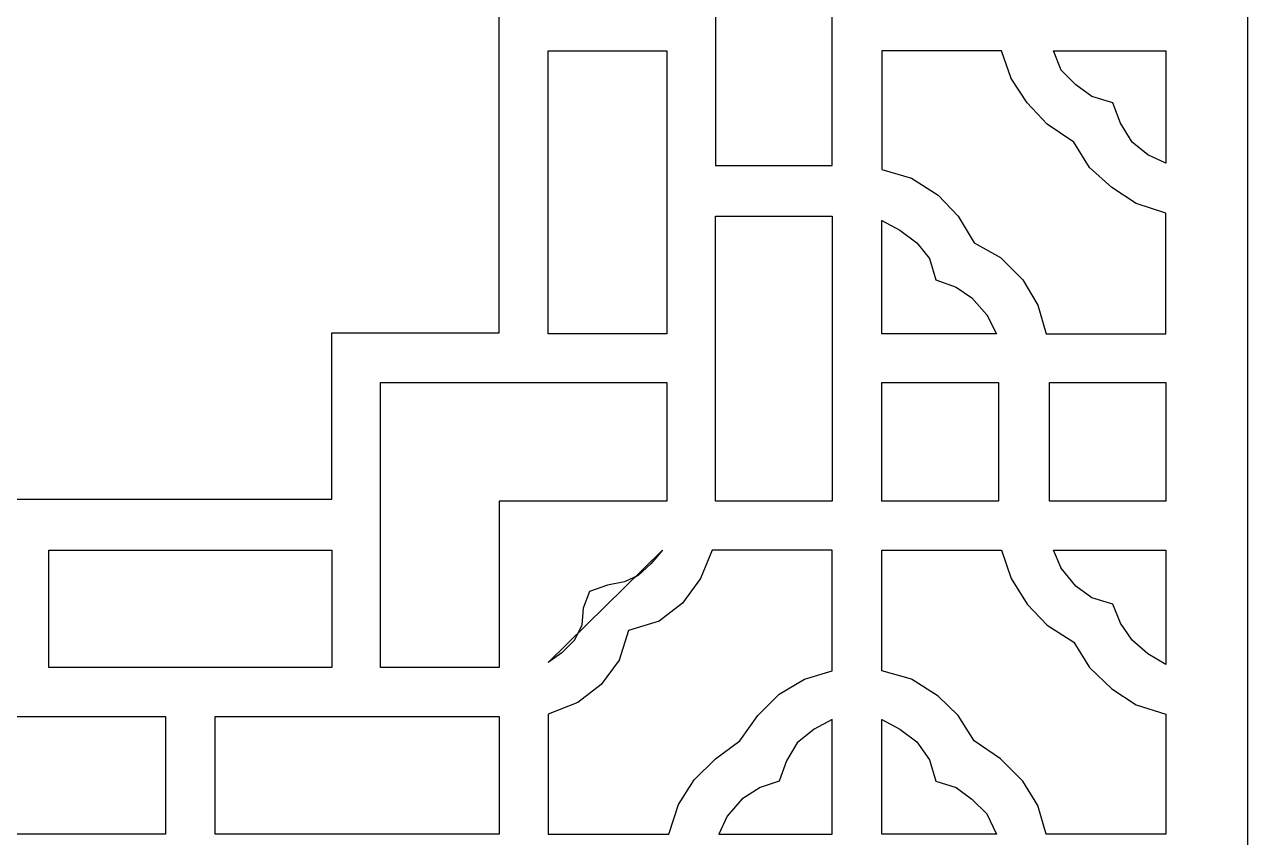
# Model space of a CAD drawing. Header units: centimetres. Extents: x 18.13 to 27, y 0.12 to 9.
# Drawn here: x 22.569 to 27, y 1.616 to 4.562 of the extents above; entities that cross this region are included whole.
import ezdxf

# ---------------------------------------------------------------- set-up
doc = ezdxf.new("R2010")
doc.units = ezdxf.units.CM
doc.header["$MEASUREMENT"] = 0
doc.layers.add('layer 1', color=7, linetype='Continuous')

msp = doc.modelspace()

# ---------------------------------------------------------------- linework, layer by layer
at = {"layer": 'layer 1', "color": 250}
for points, knots in [([(18.13026, 9.00077), (18.13026, 9.00077), (18.13026, 0.12357), (18.13026, 0.12357), (18.13026, 0.12357), (18.13026, 0.12357), (26.99977, 0.12357), (26.99977, 0.12357), (26.99977, 0.12357), (26.99977, 0.12357), (26.99977, 9.00077), (26.99977, 9.00077), (26.99977, 9.00077), (26.99977, 9.00077), (18.13026, 9.00077), (18.13026, 9.00077)], [0, 0, 0, 0, 0.2, 0.2, 0.2, 0.2, 0.4, 0.4, 0.4, 0.4, 0.6, 0.6, 0.6, 0.6, 1, 1, 1, 1]), ([(20.84102, 5.68333), (20.84102, 5.68333), (21.44771, 5.68333), (21.44771, 5.68333), (21.44771, 5.68333), (21.44771, 5.68333), (21.44771, 6.28999), (21.44771, 6.28999), (21.44771, 6.28999), (21.44771, 6.28999), (22.565, 6.28999), (22.565, 6.28999), (22.565, 6.28999), (22.565, 6.28999), (23.68235, 6.28999), (23.68235, 6.28999), (23.68235, 6.28999), (23.68235, 6.28999), (23.68235, 5.68333), (23.68235, 5.68333), (23.68235, 5.68333), (23.68235, 5.68333), (24.28899, 5.68333), (24.28899, 5.68333), (24.28899, 5.68333), (24.28899, 5.68333), (24.28899, 4.56217), (24.28899, 4.56217), (24.28899, 4.56217), (24.28899, 4.56217), (24.28899, 3.44485), (24.28899, 3.44485), (24.28899, 3.44485), (24.28899, 3.44485), (23.68235, 3.44485), (23.68235, 3.44485), (23.68235, 3.44485), (23.68235, 3.44485), (23.68235, 2.84205), (23.68235, 2.84205), (23.68235, 2.84205), (23.68235, 2.84205), (22.565, 2.84205), (22.565, 2.84205), (22.565, 2.84205), (22.565, 2.84205), (21.44771, 2.84205), (21.44771, 2.84205), (21.44771, 2.84205), (21.44771, 2.84205), (21.44771, 3.44485), (21.44771, 3.44485), (21.44771, 3.44485), (21.44771, 3.44485), (20.84102, 3.44485), (20.84102, 3.44485), (20.84102, 3.44485), (20.84102, 3.44485), (20.84102, 4.56217), (20.84102, 4.56217), (20.84102, 4.56217), (20.84102, 4.56217), (20.84102, 5.68333), (20.84102, 5.68333)], [0, 0, 0, 0, 0.0588235, 0.0588235, 0.0588235, 0.0588235, 0.1176471, 0.1176471, 0.1176471, 0.1176471, 0.1764706, 0.1764706, 0.1764706, 0.1764706, 0.2352941, 0.2352941, 0.2352941, 0.2352941, 0.2941176, 0.2941176, 0.2941176, 0.2941176, 0.3529412, 0.3529412, 0.3529412, 0.3529412, 0.4117647, 0.4117647, 0.4117647, 0.4117647, 0.4705882, 0.4705882, 0.4705882, 0.4705882, 0.5294118, 0.5294118, 0.5294118, 0.5294118, 0.5882353, 0.5882353, 0.5882353, 0.5882353, 0.6470588, 0.6470588, 0.6470588, 0.6470588, 0.7058824, 0.7058824, 0.7058824, 0.7058824, 0.7647059, 0.7647059, 0.7647059, 0.7647059, 0.8235294, 0.8235294, 0.8235294, 0.8235294, 0.8823529, 0.8823529, 0.8823529, 0.8823529, 1, 1, 1, 1]), ([(25.0723, 4.05152), (25.0723, 4.05152), (25.0723, 4.56217), (25.0723, 4.56217), (25.0723, 4.56217), (25.0723, 4.56217), (25.0723, 5.08053), (25.0723, 5.08053), (25.0723, 5.08053), (25.0723, 5.08053), (25.49467, 5.08053), (25.49467, 5.08053), (25.49467, 5.08053), (25.49467, 5.08053), (25.49467, 4.56217), (25.49467, 4.56217), (25.49467, 4.56217), (25.49467, 4.56217), (25.49467, 4.05152), (25.49467, 4.05152), (25.49467, 4.05152), (25.49467, 4.05152), (25.0723, 4.05152), (25.0723, 4.05152)], [0, 0, 0, 0, 0.1428571, 0.1428571, 0.1428571, 0.1428571, 0.2857143, 0.2857143, 0.2857143, 0.2857143, 0.4285714, 0.4285714, 0.4285714, 0.4285714, 0.5714286, 0.5714286, 0.5714286, 0.5714286, 0.7142857, 0.7142857, 0.7142857, 0.7142857, 1, 1, 1, 1]), ([(24.46563, 3.44102), (24.46563, 3.44102), (24.89568, 3.44102), (24.89568, 3.44102), (24.89568, 3.44102), (24.89568, 3.44102), (24.89568, 4.46618), (24.89568, 4.46618), (24.89568, 4.46618), (24.89568, 4.46618), (24.46563, 4.46618), (24.46563, 4.46618), (24.46563, 4.46618), (24.46563, 4.46618), (24.46563, 3.44102), (24.46563, 3.44102)], [0, 0, 0, 0, 0.2, 0.2, 0.2, 0.2, 0.4, 0.4, 0.4, 0.4, 0.6, 0.6, 0.6, 0.6, 1, 1, 1, 1]), ([(26.10897, 4.46618), (26.10897, 4.46618), (26.14353, 4.36634), (26.14353, 4.36634), (26.14353, 4.36634), (26.14353, 4.36634), (26.20115, 4.27805), (26.20115, 4.27805), (26.20115, 4.27805), (26.20115, 4.27805), (26.2741, 4.20124), (26.2741, 4.20124), (26.2741, 4.20124), (26.2741, 4.20124), (26.3701, 4.13597), (26.3701, 4.13597), (26.3701, 4.13597), (26.3701, 4.13597), (26.42768, 4.04381), (26.42768, 4.04381), (26.42768, 4.04381), (26.42768, 4.04381), (26.50833, 3.97086), (26.50833, 3.97086), (26.50833, 3.97086), (26.50833, 3.97086), (26.59663, 3.91327), (26.59663, 3.91327), (26.59663, 3.91327), (26.59663, 3.91327), (26.70413, 3.87872), (26.70413, 3.87872), (26.70413, 3.87872), (26.70413, 3.87872), (26.70413, 3.44102), (26.70413, 3.44102), (26.70413, 3.44102), (26.70413, 3.44102), (26.27026, 3.44102), (26.27026, 3.44102), (26.27026, 3.44102), (26.27026, 3.44102), (26.23955, 3.54469), (26.23955, 3.54469), (26.23955, 3.54469), (26.23955, 3.54469), (26.18578, 3.63681), (26.18578, 3.63681), (26.18578, 3.63681), (26.18578, 3.63681), (26.10515, 3.71745), (26.10515, 3.71745), (26.10515, 3.71745), (26.10515, 3.71745), (26.00914, 3.77121), (26.00914, 3.77121), (26.00914, 3.77121), (26.00914, 3.77121), (25.95155, 3.86719), (25.95155, 3.86719), (25.95155, 3.86719), (25.95155, 3.86719), (25.87859, 3.94399), (25.87859, 3.94399), (25.87859, 3.94399), (25.87859, 3.94399), (25.78262, 4.00544), (25.78262, 4.00544), (25.78262, 4.00544), (25.78262, 4.00544), (25.67512, 4.03615), (25.67512, 4.03615), (25.67512, 4.03615), (25.67512, 4.03615), (25.67512, 4.46618), (25.67512, 4.46618), (25.67512, 4.46618), (25.67512, 4.46618), (26.10897, 4.46618), (26.10897, 4.46618)], [0, 0, 0, 0, 0.047619, 0.047619, 0.047619, 0.047619, 0.0952381, 0.0952381, 0.0952381, 0.0952381, 0.1428571, 0.1428571, 0.1428571, 0.1428571, 0.1904762, 0.1904762, 0.1904762, 0.1904762, 0.2380952, 0.2380952, 0.2380952, 0.2380952, 0.2857143, 0.2857143, 0.2857143, 0.2857143, 0.3333333, 0.3333333, 0.3333333, 0.3333333, 0.3809524, 0.3809524, 0.3809524, 0.3809524, 0.4285714, 0.4285714, 0.4285714, 0.4285714, 0.4761905, 0.4761905, 0.4761905, 0.4761905, 0.5238095, 0.5238095, 0.5238095, 0.5238095, 0.5714286, 0.5714286, 0.5714286, 0.5714286, 0.6190476, 0.6190476, 0.6190476, 0.6190476, 0.6666667, 0.6666667, 0.6666667, 0.6666667, 0.7142857, 0.7142857, 0.7142857, 0.7142857, 0.7619048, 0.7619048, 0.7619048, 0.7619048, 0.8095238, 0.8095238, 0.8095238, 0.8095238, 0.8571429, 0.8571429, 0.8571429, 0.8571429, 0.9047619, 0.9047619, 0.9047619, 0.9047619, 1, 1, 1, 1]), ([(26.70413, 4.46618), (26.70413, 4.46618), (26.29712, 4.46618), (26.29712, 4.46618), (26.29712, 4.46618), (26.29712, 4.46618), (26.32401, 4.39709), (26.32401, 4.39709), (26.32401, 4.39709), (26.32401, 4.39709), (26.37777, 4.34333), (26.37777, 4.34333), (26.37777, 4.34333), (26.37777, 4.34333), (26.43535, 4.30106), (26.43535, 4.30106), (26.43535, 4.30106), (26.43535, 4.30106), (26.51212, 4.27805), (26.51212, 4.27805), (26.51212, 4.27805), (26.51212, 4.27805), (26.53904, 4.20509), (26.53904, 4.20509), (26.53904, 4.20509), (26.53904, 4.20509), (26.58126, 4.13597), (26.58126, 4.13597), (26.58126, 4.13597), (26.58126, 4.13597), (26.63887, 4.08991), (26.63887, 4.08991), (26.63887, 4.08991), (26.63887, 4.08991), (26.70413, 4.05919), (26.70413, 4.05919), (26.70413, 4.05919), (26.70413, 4.05919), (26.70413, 4.46618), (26.70413, 4.46618)], [0, 0, 0, 0, 0.0909091, 0.0909091, 0.0909091, 0.0909091, 0.1818182, 0.1818182, 0.1818182, 0.1818182, 0.2727273, 0.2727273, 0.2727273, 0.2727273, 0.3636364, 0.3636364, 0.3636364, 0.3636364, 0.4545455, 0.4545455, 0.4545455, 0.4545455, 0.5454545, 0.5454545, 0.5454545, 0.5454545, 0.6363636, 0.6363636, 0.6363636, 0.6363636, 0.7272727, 0.7272727, 0.7272727, 0.7272727, 0.8181818, 0.8181818, 0.8181818, 0.8181818, 1, 1, 1, 1]), ([(25.0723, 2.83436), (25.0723, 2.83436), (25.49467, 2.83436), (25.49467, 2.83436), (25.49467, 2.83436), (25.49467, 2.83436), (25.49467, 3.86719), (25.49467, 3.86719), (25.49467, 3.86719), (25.49467, 3.86719), (25.0723, 3.86719), (25.0723, 3.86719), (25.0723, 3.86719), (25.0723, 3.86719), (25.0723, 2.83436), (25.0723, 2.83436)], [0, 0, 0, 0, 0.2, 0.2, 0.2, 0.2, 0.4, 0.4, 0.4, 0.4, 0.6, 0.6, 0.6, 0.6, 1, 1, 1, 1]), ([(25.67512, 3.44102), (25.67512, 3.44102), (26.08981, 3.44102), (26.08981, 3.44102), (26.08981, 3.44102), (26.08981, 3.44102), (26.05523, 3.51011), (26.05523, 3.51011), (26.05523, 3.51011), (26.05523, 3.51011), (26.00146, 3.57157), (26.00146, 3.57157), (26.00146, 3.57157), (26.00146, 3.57157), (25.94389, 3.60995), (25.94389, 3.60995), (25.94389, 3.60995), (25.94389, 3.60995), (25.87091, 3.63681), (25.87091, 3.63681), (25.87091, 3.63681), (25.87091, 3.63681), (25.84789, 3.7136), (25.84789, 3.7136), (25.84789, 3.7136), (25.84789, 3.7136), (25.8018, 3.77121), (25.8018, 3.77121), (25.8018, 3.77121), (25.8018, 3.77121), (25.74039, 3.8173), (25.74039, 3.8173), (25.74039, 3.8173), (25.74039, 3.8173), (25.67512, 3.85183), (25.67512, 3.85183), (25.67512, 3.85183), (25.67512, 3.85183), (25.67512, 3.44102), (25.67512, 3.44102)], [0, 0, 0, 0, 0.0909091, 0.0909091, 0.0909091, 0.0909091, 0.1818182, 0.1818182, 0.1818182, 0.1818182, 0.2727273, 0.2727273, 0.2727273, 0.2727273, 0.3636364, 0.3636364, 0.3636364, 0.3636364, 0.4545455, 0.4545455, 0.4545455, 0.4545455, 0.5454545, 0.5454545, 0.5454545, 0.5454545, 0.6363636, 0.6363636, 0.6363636, 0.6363636, 0.7272727, 0.7272727, 0.7272727, 0.7272727, 0.8181818, 0.8181818, 0.8181818, 0.8181818, 1, 1, 1, 1]), ([(24.28899, 2.83436), (24.28899, 2.83436), (24.89568, 2.83436), (24.89568, 2.83436), (24.89568, 2.83436), (24.89568, 2.83436), (24.89568, 3.26439), (24.89568, 3.26439), (24.89568, 3.26439), (24.89568, 3.26439), (23.85898, 3.26439), (23.85898, 3.26439), (23.85898, 3.26439), (23.85898, 3.26439), (23.85898, 2.23152), (23.85898, 2.23152), (23.85898, 2.23152), (23.85898, 2.23152), (24.28899, 2.23152), (24.28899, 2.23152), (24.28899, 2.23152), (24.28899, 2.23152), (24.28899, 2.83436), (24.28899, 2.83436)], [0, 0, 0, 0, 0.1428571, 0.1428571, 0.1428571, 0.1428571, 0.2857143, 0.2857143, 0.2857143, 0.2857143, 0.4285714, 0.4285714, 0.4285714, 0.4285714, 0.5714286, 0.5714286, 0.5714286, 0.5714286, 0.7142857, 0.7142857, 0.7142857, 0.7142857, 1, 1, 1, 1]), ([(26.09747, 3.26439), (26.09747, 3.26439), (25.67512, 3.26439), (25.67512, 3.26439), (25.67512, 3.26439), (25.67512, 3.26439), (25.67512, 2.83436), (25.67512, 2.83436), (25.67512, 2.83436), (25.67512, 2.83436), (26.09747, 2.83436), (26.09747, 2.83436), (26.09747, 2.83436), (26.09747, 2.83436), (26.09747, 3.26439), (26.09747, 3.26439)], [0, 0, 0, 0, 0.2, 0.2, 0.2, 0.2, 0.4, 0.4, 0.4, 0.4, 0.6, 0.6, 0.6, 0.6, 1, 1, 1, 1]), ([(26.70413, 3.26439), (26.70413, 3.26439), (26.28179, 3.26439), (26.28179, 3.26439), (26.28179, 3.26439), (26.28179, 3.26439), (26.28179, 2.83436), (26.28179, 2.83436), (26.28179, 2.83436), (26.28179, 2.83436), (26.70413, 2.83436), (26.70413, 2.83436), (26.70413, 2.83436), (26.70413, 2.83436), (26.70413, 3.26439), (26.70413, 3.26439)], [0, 0, 0, 0, 0.2, 0.2, 0.2, 0.2, 0.4, 0.4, 0.4, 0.4, 0.6, 0.6, 0.6, 0.6, 1, 1, 1, 1]), ([(22.65716, 2.65773), (22.65716, 2.65773), (22.65716, 2.23152), (22.65716, 2.23152), (22.65716, 2.23152), (22.65716, 2.23152), (23.68235, 2.23152), (23.68235, 2.23152), (23.68235, 2.23152), (23.68235, 2.23152), (23.68235, 2.65773), (23.68235, 2.65773), (23.68235, 2.65773), (23.68235, 2.65773), (22.65716, 2.65773), (22.65716, 2.65773)], [0, 0, 0, 0, 0.2, 0.2, 0.2, 0.2, 0.4, 0.4, 0.4, 0.4, 0.6, 0.6, 0.6, 0.6, 1, 1, 1, 1]), ([(25.49467, 2.22003), (25.49467, 2.22003), (25.39481, 2.18926), (25.39481, 2.18926), (25.39481, 2.18926), (25.39481, 2.18926), (25.30268, 2.13555), (25.30268, 2.13555), (25.30268, 2.13555), (25.30268, 2.13555), (25.2259, 2.05872), (25.2259, 2.05872), (25.2259, 2.05872), (25.2259, 2.05872), (25.16063, 1.96661), (25.16063, 1.96661), (25.16063, 1.96661), (25.16063, 1.96661), (25.0723, 1.90133), (25.0723, 1.90133), (25.0723, 1.90133), (25.0723, 1.90133), (24.99549, 1.8245), (24.99549, 1.8245), (24.99549, 1.8245), (24.99549, 1.8245), (24.9379, 1.73624), (24.9379, 1.73624), (24.9379, 1.73624), (24.9379, 1.73624), (24.90334, 1.62871), (24.90334, 1.62871), (24.90334, 1.62871), (24.90334, 1.62871), (24.46563, 1.62871), (24.46563, 1.62871), (24.46563, 1.62871), (24.46563, 1.62871), (24.46563, 2.06259), (24.46563, 2.06259), (24.46563, 2.06259), (24.46563, 2.06259), (24.57315, 2.10483), (24.57315, 2.10483), (24.57315, 2.10483), (24.57315, 2.10483), (24.65761, 2.1701), (24.65761, 2.1701), (24.65761, 2.1701), (24.65761, 2.1701), (24.7229, 2.25839), (24.7229, 2.25839), (24.7229, 2.25839), (24.7229, 2.25839), (24.75744, 2.36588), (24.75744, 2.36588), (24.75744, 2.36588), (24.75744, 2.36588), (24.86881, 2.40046), (24.86881, 2.40046), (24.86881, 2.40046), (24.86881, 2.40046), (24.95328, 2.46574), (24.95328, 2.46574), (24.95328, 2.46574), (24.95328, 2.46574), (25.01851, 2.55406), (25.01851, 2.55406), (25.01851, 2.55406), (25.01851, 2.55406), (25.06077, 2.65773), (25.06077, 2.65773), (25.06077, 2.65773), (25.06077, 2.65773), (25.49467, 2.65773), (25.49467, 2.65773), (25.49467, 2.65773), (25.49467, 2.65773), (25.49467, 2.22003), (25.49467, 2.22003)], [0, 0, 0, 0, 0.047619, 0.047619, 0.047619, 0.047619, 0.0952381, 0.0952381, 0.0952381, 0.0952381, 0.1428571, 0.1428571, 0.1428571, 0.1428571, 0.1904762, 0.1904762, 0.1904762, 0.1904762, 0.2380952, 0.2380952, 0.2380952, 0.2380952, 0.2857143, 0.2857143, 0.2857143, 0.2857143, 0.3333333, 0.3333333, 0.3333333, 0.3333333, 0.3809524, 0.3809524, 0.3809524, 0.3809524, 0.4285714, 0.4285714, 0.4285714, 0.4285714, 0.4761905, 0.4761905, 0.4761905, 0.4761905, 0.5238095, 0.5238095, 0.5238095, 0.5238095, 0.5714286, 0.5714286, 0.5714286, 0.5714286, 0.6190476, 0.6190476, 0.6190476, 0.6190476, 0.6666667, 0.6666667, 0.6666667, 0.6666667, 0.7142857, 0.7142857, 0.7142857, 0.7142857, 0.7619048, 0.7619048, 0.7619048, 0.7619048, 0.8095238, 0.8095238, 0.8095238, 0.8095238, 0.8571429, 0.8571429, 0.8571429, 0.8571429, 0.9047619, 0.9047619, 0.9047619, 0.9047619, 1, 1, 1, 1]), ([(24.46563, 2.2507), (24.46563, 2.2507), (24.51555, 2.28526), (24.51555, 2.28526), (24.51555, 2.28526), (24.51555, 2.28526), (24.56162, 2.33136), (24.56162, 2.33136), (24.56162, 2.33136), (24.56162, 2.33136), (24.58851, 2.38508), (24.58851, 2.38508), (24.58851, 2.38508), (24.58851, 2.38508), (24.59235, 2.44656), (24.59235, 2.44656), (24.59235, 2.44656), (24.59235, 2.44656), (24.61538, 2.508), (24.61538, 2.508), (24.61538, 2.508), (24.61538, 2.508), (24.68065, 2.531), (24.68065, 2.531), (24.68065, 2.531), (24.68065, 2.531), (24.74208, 2.54253), (24.74208, 2.54253), (24.74208, 2.54253), (24.74208, 2.54253), (24.792, 2.56557), (24.792, 2.56557), (24.792, 2.56557), (24.792, 2.56557), (24.83807, 2.60782), (24.83807, 2.60782), (24.83807, 2.60782), (24.83807, 2.60782), (24.88032, 2.65773), (24.88032, 2.65773), (24.88032, 2.65773), (24.88032, 2.65773), (24.46563, 2.2507), (24.46563, 2.2507)], [0, 0, 0, 0, 0.0833333, 0.0833333, 0.0833333, 0.0833333, 0.1666667, 0.1666667, 0.1666667, 0.1666667, 0.25, 0.25, 0.25, 0.25, 0.3333333, 0.3333333, 0.3333333, 0.3333333, 0.4166667, 0.4166667, 0.4166667, 0.4166667, 0.5, 0.5, 0.5, 0.5, 0.5833333, 0.5833333, 0.5833333, 0.5833333, 0.6666667, 0.6666667, 0.6666667, 0.6666667, 0.75, 0.75, 0.75, 0.75, 0.8333333, 0.8333333, 0.8333333, 0.8333333, 1, 1, 1, 1]), ([(26.27026, 1.62871), (26.27026, 1.62871), (26.70413, 1.62871), (26.70413, 1.62871), (26.70413, 1.62871), (26.70413, 1.62871), (26.70413, 2.06259), (26.70413, 2.06259), (26.70413, 2.06259), (26.70413, 2.06259), (26.59663, 2.09714), (26.59663, 2.09714), (26.59663, 2.09714), (26.59663, 2.09714), (26.50833, 2.15475), (26.50833, 2.15475), (26.50833, 2.15475), (26.50833, 2.15475), (26.42768, 2.23152), (26.42768, 2.23152), (26.42768, 2.23152), (26.42768, 2.23152), (26.3701, 2.32369), (26.3701, 2.32369), (26.3701, 2.32369), (26.3701, 2.32369), (26.2741, 2.38508), (26.2741, 2.38508), (26.2741, 2.38508), (26.2741, 2.38508), (26.20115, 2.46192), (26.20115, 2.46192), (26.20115, 2.46192), (26.20115, 2.46192), (26.14353, 2.55406), (26.14353, 2.55406), (26.14353, 2.55406), (26.14353, 2.55406), (26.10897, 2.65773), (26.10897, 2.65773), (26.10897, 2.65773), (26.10897, 2.65773), (25.67512, 2.65773), (25.67512, 2.65773), (25.67512, 2.65773), (25.67512, 2.65773), (25.67512, 2.22003), (25.67512, 2.22003), (25.67512, 2.22003), (25.67512, 2.22003), (25.78262, 2.18926), (25.78262, 2.18926), (25.78262, 2.18926), (25.78262, 2.18926), (25.87859, 2.12788), (25.87859, 2.12788), (25.87859, 2.12788), (25.87859, 2.12788), (25.95155, 2.05872), (25.95155, 2.05872), (25.95155, 2.05872), (25.95155, 2.05872), (26.00914, 1.96661), (26.00914, 1.96661), (26.00914, 1.96661), (26.00914, 1.96661), (26.10515, 1.90133), (26.10515, 1.90133), (26.10515, 1.90133), (26.10515, 1.90133), (26.18578, 1.82068), (26.18578, 1.82068), (26.18578, 1.82068), (26.18578, 1.82068), (26.23955, 1.73238), (26.23955, 1.73238), (26.23955, 1.73238), (26.23955, 1.73238), (26.27026, 1.62871), (26.27026, 1.62871)], [0, 0, 0, 0, 0.047619, 0.047619, 0.047619, 0.047619, 0.0952381, 0.0952381, 0.0952381, 0.0952381, 0.1428571, 0.1428571, 0.1428571, 0.1428571, 0.1904762, 0.1904762, 0.1904762, 0.1904762, 0.2380952, 0.2380952, 0.2380952, 0.2380952, 0.2857143, 0.2857143, 0.2857143, 0.2857143, 0.3333333, 0.3333333, 0.3333333, 0.3333333, 0.3809524, 0.3809524, 0.3809524, 0.3809524, 0.4285714, 0.4285714, 0.4285714, 0.4285714, 0.4761905, 0.4761905, 0.4761905, 0.4761905, 0.5238095, 0.5238095, 0.5238095, 0.5238095, 0.5714286, 0.5714286, 0.5714286, 0.5714286, 0.6190476, 0.6190476, 0.6190476, 0.6190476, 0.6666667, 0.6666667, 0.6666667, 0.6666667, 0.7142857, 0.7142857, 0.7142857, 0.7142857, 0.7619048, 0.7619048, 0.7619048, 0.7619048, 0.8095238, 0.8095238, 0.8095238, 0.8095238, 0.8571429, 0.8571429, 0.8571429, 0.8571429, 0.9047619, 0.9047619, 0.9047619, 0.9047619, 1, 1, 1, 1]), ([(26.29712, 2.65773), (26.29712, 2.65773), (26.32401, 2.59244), (26.32401, 2.59244), (26.32401, 2.59244), (26.32401, 2.59244), (26.37777, 2.52718), (26.37777, 2.52718), (26.37777, 2.52718), (26.37777, 2.52718), (26.43535, 2.48494), (26.43535, 2.48494), (26.43535, 2.48494), (26.43535, 2.48494), (26.51212, 2.46192), (26.51212, 2.46192), (26.51212, 2.46192), (26.51212, 2.46192), (26.53904, 2.39278), (26.53904, 2.39278), (26.53904, 2.39278), (26.53904, 2.39278), (26.58126, 2.33136), (26.58126, 2.33136), (26.58126, 2.33136), (26.58126, 2.33136), (26.63887, 2.28145), (26.63887, 2.28145), (26.63887, 2.28145), (26.63887, 2.28145), (26.70413, 2.24304), (26.70413, 2.24304), (26.70413, 2.24304), (26.70413, 2.24304), (26.70413, 2.65773), (26.70413, 2.65773), (26.70413, 2.65773), (26.70413, 2.65773), (26.29712, 2.65773), (26.29712, 2.65773)], [0, 0, 0, 0, 0.0909091, 0.0909091, 0.0909091, 0.0909091, 0.1818182, 0.1818182, 0.1818182, 0.1818182, 0.2727273, 0.2727273, 0.2727273, 0.2727273, 0.3636364, 0.3636364, 0.3636364, 0.3636364, 0.4545455, 0.4545455, 0.4545455, 0.4545455, 0.5454545, 0.5454545, 0.5454545, 0.5454545, 0.6363636, 0.6363636, 0.6363636, 0.6363636, 0.7272727, 0.7272727, 0.7272727, 0.7272727, 0.8181818, 0.8181818, 0.8181818, 0.8181818, 1, 1, 1, 1]), ([(22.0505, 1.62871), (22.0505, 1.62871), (22.565, 1.62871), (22.565, 1.62871), (22.565, 1.62871), (22.565, 1.62871), (23.07952, 1.62871), (23.07952, 1.62871), (23.07952, 1.62871), (23.07952, 1.62871), (23.07952, 2.0549), (23.07952, 2.0549), (23.07952, 2.0549), (23.07952, 2.0549), (22.565, 2.0549), (22.565, 2.0549), (22.565, 2.0549), (22.565, 2.0549), (22.0505, 2.0549), (22.0505, 2.0549), (22.0505, 2.0549), (22.0505, 2.0549), (22.0505, 1.62871), (22.0505, 1.62871)], [0, 0, 0, 0, 0.1428571, 0.1428571, 0.1428571, 0.1428571, 0.2857143, 0.2857143, 0.2857143, 0.2857143, 0.4285714, 0.4285714, 0.4285714, 0.4285714, 0.5714286, 0.5714286, 0.5714286, 0.5714286, 0.7142857, 0.7142857, 0.7142857, 0.7142857, 1, 1, 1, 1]), ([(23.25996, 1.62871), (23.25996, 1.62871), (24.28899, 1.62871), (24.28899, 1.62871), (24.28899, 1.62871), (24.28899, 1.62871), (24.28899, 2.0549), (24.28899, 2.0549), (24.28899, 2.0549), (24.28899, 2.0549), (23.25996, 2.0549), (23.25996, 2.0549), (23.25996, 2.0549), (23.25996, 2.0549), (23.25996, 1.62871), (23.25996, 1.62871)], [0, 0, 0, 0, 0.2, 0.2, 0.2, 0.2, 0.4, 0.4, 0.4, 0.4, 0.6, 0.6, 0.6, 0.6, 1, 1, 1, 1]), ([(25.49467, 2.04338), (25.49467, 2.04338), (25.49467, 1.62871), (25.49467, 1.62871), (25.49467, 1.62871), (25.49467, 1.62871), (25.08381, 1.62871), (25.08381, 1.62871), (25.08381, 1.62871), (25.08381, 1.62871), (25.11452, 1.69394), (25.11452, 1.69394), (25.11452, 1.69394), (25.11452, 1.69394), (25.16829, 1.7554), (25.16829, 1.7554), (25.16829, 1.7554), (25.16829, 1.7554), (25.23355, 1.79766), (25.23355, 1.79766), (25.23355, 1.79766), (25.23355, 1.79766), (25.30268, 1.82068), (25.30268, 1.82068), (25.30268, 1.82068), (25.30268, 1.82068), (25.32955, 1.89364), (25.32955, 1.89364), (25.32955, 1.89364), (25.32955, 1.89364), (25.36795, 1.95891), (25.36795, 1.95891), (25.36795, 1.95891), (25.36795, 1.95891), (25.42936, 2.00882), (25.42936, 2.00882), (25.42936, 2.00882), (25.42936, 2.00882), (25.49467, 2.04338), (25.49467, 2.04338)], [0, 0, 0, 0, 0.0909091, 0.0909091, 0.0909091, 0.0909091, 0.1818182, 0.1818182, 0.1818182, 0.1818182, 0.2727273, 0.2727273, 0.2727273, 0.2727273, 0.3636364, 0.3636364, 0.3636364, 0.3636364, 0.4545455, 0.4545455, 0.4545455, 0.4545455, 0.5454545, 0.5454545, 0.5454545, 0.5454545, 0.6363636, 0.6363636, 0.6363636, 0.6363636, 0.7272727, 0.7272727, 0.7272727, 0.7272727, 0.8181818, 0.8181818, 0.8181818, 0.8181818, 1, 1, 1, 1]), ([(25.67512, 1.62871), (25.67512, 1.62871), (26.08981, 1.62871), (26.08981, 1.62871), (26.08981, 1.62871), (26.08981, 1.62871), (26.05523, 1.70163), (26.05523, 1.70163), (26.05523, 1.70163), (26.05523, 1.70163), (26.00146, 1.7554), (26.00146, 1.7554), (26.00146, 1.7554), (26.00146, 1.7554), (25.94389, 1.79766), (25.94389, 1.79766), (25.94389, 1.79766), (25.94389, 1.79766), (25.87091, 1.82068), (25.87091, 1.82068), (25.87091, 1.82068), (25.87091, 1.82068), (25.84789, 1.89749), (25.84789, 1.89749), (25.84789, 1.89749), (25.84789, 1.89749), (25.8018, 1.96274), (25.8018, 1.96274), (25.8018, 1.96274), (25.8018, 1.96274), (25.74039, 2.00882), (25.74039, 2.00882), (25.74039, 2.00882), (25.74039, 2.00882), (25.67512, 2.04338), (25.67512, 2.04338), (25.67512, 2.04338), (25.67512, 2.04338), (25.67512, 1.62871), (25.67512, 1.62871)], [0, 0, 0, 0, 0.0909091, 0.0909091, 0.0909091, 0.0909091, 0.1818182, 0.1818182, 0.1818182, 0.1818182, 0.2727273, 0.2727273, 0.2727273, 0.2727273, 0.3636364, 0.3636364, 0.3636364, 0.3636364, 0.4545455, 0.4545455, 0.4545455, 0.4545455, 0.5454545, 0.5454545, 0.5454545, 0.5454545, 0.6363636, 0.6363636, 0.6363636, 0.6363636, 0.7272727, 0.7272727, 0.7272727, 0.7272727, 0.8181818, 0.8181818, 0.8181818, 0.8181818, 1, 1, 1, 1])]:
    msp.add_open_spline(points, degree=3, knots=knots, dxfattribs=at)
at = {"layer": 'layer 1', "lineweight": 9}
for points, knots in [([(18.13026, 9.00077), (18.13026, 9.00077), (18.13026, 0.12357), (18.13026, 0.12357), (18.13026, 0.12357), (18.13026, 0.12357), (26.99977, 0.12357), (26.99977, 0.12357), (26.99977, 0.12357), (26.99977, 0.12357), (26.99977, 9.00077), (26.99977, 9.00077), (26.99977, 9.00077), (26.99977, 9.00077), (18.13026, 9.00077), (18.13026, 9.00077)], [0, 0, 0, 0, 0.2, 0.2, 0.2, 0.2, 0.4, 0.4, 0.4, 0.4, 0.6, 0.6, 0.6, 0.6, 1, 1, 1, 1]), ([(20.84102, 5.68333), (20.84102, 5.68333), (21.44771, 5.68333), (21.44771, 5.68333), (21.44771, 5.68333), (21.44771, 5.68333), (21.44771, 6.28999), (21.44771, 6.28999), (21.44771, 6.28999), (21.44771, 6.28999), (22.565, 6.28999), (22.565, 6.28999), (22.565, 6.28999), (22.565, 6.28999), (23.68235, 6.28999), (23.68235, 6.28999), (23.68235, 6.28999), (23.68235, 6.28999), (23.68235, 5.68333), (23.68235, 5.68333), (23.68235, 5.68333), (23.68235, 5.68333), (24.28899, 5.68333), (24.28899, 5.68333), (24.28899, 5.68333), (24.28899, 5.68333), (24.28899, 4.56217), (24.28899, 4.56217), (24.28899, 4.56217), (24.28899, 4.56217), (24.28899, 3.44485), (24.28899, 3.44485), (24.28899, 3.44485), (24.28899, 3.44485), (23.68235, 3.44485), (23.68235, 3.44485), (23.68235, 3.44485), (23.68235, 3.44485), (23.68235, 2.84205), (23.68235, 2.84205), (23.68235, 2.84205), (23.68235, 2.84205), (22.565, 2.84205), (22.565, 2.84205), (22.565, 2.84205), (22.565, 2.84205), (21.44771, 2.84205), (21.44771, 2.84205), (21.44771, 2.84205), (21.44771, 2.84205), (21.44771, 3.44485), (21.44771, 3.44485), (21.44771, 3.44485), (21.44771, 3.44485), (20.84102, 3.44485), (20.84102, 3.44485), (20.84102, 3.44485), (20.84102, 3.44485), (20.84102, 4.56217), (20.84102, 4.56217), (20.84102, 4.56217), (20.84102, 4.56217), (20.84102, 5.68333), (20.84102, 5.68333)], [0, 0, 0, 0, 0.0588235, 0.0588235, 0.0588235, 0.0588235, 0.1176471, 0.1176471, 0.1176471, 0.1176471, 0.1764706, 0.1764706, 0.1764706, 0.1764706, 0.2352941, 0.2352941, 0.2352941, 0.2352941, 0.2941176, 0.2941176, 0.2941176, 0.2941176, 0.3529412, 0.3529412, 0.3529412, 0.3529412, 0.4117647, 0.4117647, 0.4117647, 0.4117647, 0.4705882, 0.4705882, 0.4705882, 0.4705882, 0.5294118, 0.5294118, 0.5294118, 0.5294118, 0.5882353, 0.5882353, 0.5882353, 0.5882353, 0.6470588, 0.6470588, 0.6470588, 0.6470588, 0.7058824, 0.7058824, 0.7058824, 0.7058824, 0.7647059, 0.7647059, 0.7647059, 0.7647059, 0.8235294, 0.8235294, 0.8235294, 0.8235294, 0.8823529, 0.8823529, 0.8823529, 0.8823529, 1, 1, 1, 1]), ([(25.0723, 4.05152), (25.0723, 4.05152), (25.0723, 4.56217), (25.0723, 4.56217), (25.0723, 4.56217), (25.0723, 4.56217), (25.0723, 5.08053), (25.0723, 5.08053), (25.0723, 5.08053), (25.0723, 5.08053), (25.49467, 5.08053), (25.49467, 5.08053), (25.49467, 5.08053), (25.49467, 5.08053), (25.49467, 4.56217), (25.49467, 4.56217), (25.49467, 4.56217), (25.49467, 4.56217), (25.49467, 4.05152), (25.49467, 4.05152), (25.49467, 4.05152), (25.49467, 4.05152), (25.0723, 4.05152), (25.0723, 4.05152)], [0, 0, 0, 0, 0.1428571, 0.1428571, 0.1428571, 0.1428571, 0.2857143, 0.2857143, 0.2857143, 0.2857143, 0.4285714, 0.4285714, 0.4285714, 0.4285714, 0.5714286, 0.5714286, 0.5714286, 0.5714286, 0.7142857, 0.7142857, 0.7142857, 0.7142857, 1, 1, 1, 1]), ([(24.46563, 3.44102), (24.46563, 3.44102), (24.89568, 3.44102), (24.89568, 3.44102), (24.89568, 3.44102), (24.89568, 3.44102), (24.89568, 4.46618), (24.89568, 4.46618), (24.89568, 4.46618), (24.89568, 4.46618), (24.46563, 4.46618), (24.46563, 4.46618), (24.46563, 4.46618), (24.46563, 4.46618), (24.46563, 3.44102), (24.46563, 3.44102)], [0, 0, 0, 0, 0.2, 0.2, 0.2, 0.2, 0.4, 0.4, 0.4, 0.4, 0.6, 0.6, 0.6, 0.6, 1, 1, 1, 1]), ([(26.10897, 4.46618), (26.10897, 4.46618), (26.14353, 4.36634), (26.14353, 4.36634), (26.14353, 4.36634), (26.14353, 4.36634), (26.20115, 4.27805), (26.20115, 4.27805), (26.20115, 4.27805), (26.20115, 4.27805), (26.2741, 4.20124), (26.2741, 4.20124), (26.2741, 4.20124), (26.2741, 4.20124), (26.3701, 4.13597), (26.3701, 4.13597), (26.3701, 4.13597), (26.3701, 4.13597), (26.42768, 4.04381), (26.42768, 4.04381), (26.42768, 4.04381), (26.42768, 4.04381), (26.50833, 3.97086), (26.50833, 3.97086), (26.50833, 3.97086), (26.50833, 3.97086), (26.59663, 3.91327), (26.59663, 3.91327), (26.59663, 3.91327), (26.59663, 3.91327), (26.70413, 3.87872), (26.70413, 3.87872), (26.70413, 3.87872), (26.70413, 3.87872), (26.70413, 3.44102), (26.70413, 3.44102), (26.70413, 3.44102), (26.70413, 3.44102), (26.27026, 3.44102), (26.27026, 3.44102), (26.27026, 3.44102), (26.27026, 3.44102), (26.23955, 3.54469), (26.23955, 3.54469), (26.23955, 3.54469), (26.23955, 3.54469), (26.18578, 3.63681), (26.18578, 3.63681), (26.18578, 3.63681), (26.18578, 3.63681), (26.10515, 3.71745), (26.10515, 3.71745), (26.10515, 3.71745), (26.10515, 3.71745), (26.00914, 3.77121), (26.00914, 3.77121), (26.00914, 3.77121), (26.00914, 3.77121), (25.95155, 3.86719), (25.95155, 3.86719), (25.95155, 3.86719), (25.95155, 3.86719), (25.87859, 3.94399), (25.87859, 3.94399), (25.87859, 3.94399), (25.87859, 3.94399), (25.78262, 4.00544), (25.78262, 4.00544), (25.78262, 4.00544), (25.78262, 4.00544), (25.67512, 4.03615), (25.67512, 4.03615), (25.67512, 4.03615), (25.67512, 4.03615), (25.67512, 4.46618), (25.67512, 4.46618), (25.67512, 4.46618), (25.67512, 4.46618), (26.10897, 4.46618), (26.10897, 4.46618)], [0, 0, 0, 0, 0.047619, 0.047619, 0.047619, 0.047619, 0.0952381, 0.0952381, 0.0952381, 0.0952381, 0.1428571, 0.1428571, 0.1428571, 0.1428571, 0.1904762, 0.1904762, 0.1904762, 0.1904762, 0.2380952, 0.2380952, 0.2380952, 0.2380952, 0.2857143, 0.2857143, 0.2857143, 0.2857143, 0.3333333, 0.3333333, 0.3333333, 0.3333333, 0.3809524, 0.3809524, 0.3809524, 0.3809524, 0.4285714, 0.4285714, 0.4285714, 0.4285714, 0.4761905, 0.4761905, 0.4761905, 0.4761905, 0.5238095, 0.5238095, 0.5238095, 0.5238095, 0.5714286, 0.5714286, 0.5714286, 0.5714286, 0.6190476, 0.6190476, 0.6190476, 0.6190476, 0.6666667, 0.6666667, 0.6666667, 0.6666667, 0.7142857, 0.7142857, 0.7142857, 0.7142857, 0.7619048, 0.7619048, 0.7619048, 0.7619048, 0.8095238, 0.8095238, 0.8095238, 0.8095238, 0.8571429, 0.8571429, 0.8571429, 0.8571429, 0.9047619, 0.9047619, 0.9047619, 0.9047619, 1, 1, 1, 1]), ([(26.70413, 4.46618), (26.70413, 4.46618), (26.29712, 4.46618), (26.29712, 4.46618), (26.29712, 4.46618), (26.29712, 4.46618), (26.32401, 4.39709), (26.32401, 4.39709), (26.32401, 4.39709), (26.32401, 4.39709), (26.37777, 4.34333), (26.37777, 4.34333), (26.37777, 4.34333), (26.37777, 4.34333), (26.43535, 4.30106), (26.43535, 4.30106), (26.43535, 4.30106), (26.43535, 4.30106), (26.51212, 4.27805), (26.51212, 4.27805), (26.51212, 4.27805), (26.51212, 4.27805), (26.53904, 4.20509), (26.53904, 4.20509), (26.53904, 4.20509), (26.53904, 4.20509), (26.58126, 4.13597), (26.58126, 4.13597), (26.58126, 4.13597), (26.58126, 4.13597), (26.63887, 4.08991), (26.63887, 4.08991), (26.63887, 4.08991), (26.63887, 4.08991), (26.70413, 4.05919), (26.70413, 4.05919), (26.70413, 4.05919), (26.70413, 4.05919), (26.70413, 4.46618), (26.70413, 4.46618)], [0, 0, 0, 0, 0.0909091, 0.0909091, 0.0909091, 0.0909091, 0.1818182, 0.1818182, 0.1818182, 0.1818182, 0.2727273, 0.2727273, 0.2727273, 0.2727273, 0.3636364, 0.3636364, 0.3636364, 0.3636364, 0.4545455, 0.4545455, 0.4545455, 0.4545455, 0.5454545, 0.5454545, 0.5454545, 0.5454545, 0.6363636, 0.6363636, 0.6363636, 0.6363636, 0.7272727, 0.7272727, 0.7272727, 0.7272727, 0.8181818, 0.8181818, 0.8181818, 0.8181818, 1, 1, 1, 1]), ([(25.0723, 2.83436), (25.0723, 2.83436), (25.49467, 2.83436), (25.49467, 2.83436), (25.49467, 2.83436), (25.49467, 2.83436), (25.49467, 3.86719), (25.49467, 3.86719), (25.49467, 3.86719), (25.49467, 3.86719), (25.0723, 3.86719), (25.0723, 3.86719), (25.0723, 3.86719), (25.0723, 3.86719), (25.0723, 2.83436), (25.0723, 2.83436)], [0, 0, 0, 0, 0.2, 0.2, 0.2, 0.2, 0.4, 0.4, 0.4, 0.4, 0.6, 0.6, 0.6, 0.6, 1, 1, 1, 1]), ([(25.67512, 3.44102), (25.67512, 3.44102), (26.08981, 3.44102), (26.08981, 3.44102), (26.08981, 3.44102), (26.08981, 3.44102), (26.05523, 3.51011), (26.05523, 3.51011), (26.05523, 3.51011), (26.05523, 3.51011), (26.00146, 3.57157), (26.00146, 3.57157), (26.00146, 3.57157), (26.00146, 3.57157), (25.94389, 3.60995), (25.94389, 3.60995), (25.94389, 3.60995), (25.94389, 3.60995), (25.87091, 3.63681), (25.87091, 3.63681), (25.87091, 3.63681), (25.87091, 3.63681), (25.84789, 3.7136), (25.84789, 3.7136), (25.84789, 3.7136), (25.84789, 3.7136), (25.8018, 3.77121), (25.8018, 3.77121), (25.8018, 3.77121), (25.8018, 3.77121), (25.74039, 3.8173), (25.74039, 3.8173), (25.74039, 3.8173), (25.74039, 3.8173), (25.67512, 3.85183), (25.67512, 3.85183), (25.67512, 3.85183), (25.67512, 3.85183), (25.67512, 3.44102), (25.67512, 3.44102)], [0, 0, 0, 0, 0.0909091, 0.0909091, 0.0909091, 0.0909091, 0.1818182, 0.1818182, 0.1818182, 0.1818182, 0.2727273, 0.2727273, 0.2727273, 0.2727273, 0.3636364, 0.3636364, 0.3636364, 0.3636364, 0.4545455, 0.4545455, 0.4545455, 0.4545455, 0.5454545, 0.5454545, 0.5454545, 0.5454545, 0.6363636, 0.6363636, 0.6363636, 0.6363636, 0.7272727, 0.7272727, 0.7272727, 0.7272727, 0.8181818, 0.8181818, 0.8181818, 0.8181818, 1, 1, 1, 1]), ([(24.28899, 2.83436), (24.28899, 2.83436), (24.89568, 2.83436), (24.89568, 2.83436), (24.89568, 2.83436), (24.89568, 2.83436), (24.89568, 3.26439), (24.89568, 3.26439), (24.89568, 3.26439), (24.89568, 3.26439), (23.85898, 3.26439), (23.85898, 3.26439), (23.85898, 3.26439), (23.85898, 3.26439), (23.85898, 2.23152), (23.85898, 2.23152), (23.85898, 2.23152), (23.85898, 2.23152), (24.28899, 2.23152), (24.28899, 2.23152), (24.28899, 2.23152), (24.28899, 2.23152), (24.28899, 2.83436), (24.28899, 2.83436)], [0, 0, 0, 0, 0.1428571, 0.1428571, 0.1428571, 0.1428571, 0.2857143, 0.2857143, 0.2857143, 0.2857143, 0.4285714, 0.4285714, 0.4285714, 0.4285714, 0.5714286, 0.5714286, 0.5714286, 0.5714286, 0.7142857, 0.7142857, 0.7142857, 0.7142857, 1, 1, 1, 1]), ([(26.09747, 3.26439), (26.09747, 3.26439), (25.67512, 3.26439), (25.67512, 3.26439), (25.67512, 3.26439), (25.67512, 3.26439), (25.67512, 2.83436), (25.67512, 2.83436), (25.67512, 2.83436), (25.67512, 2.83436), (26.09747, 2.83436), (26.09747, 2.83436), (26.09747, 2.83436), (26.09747, 2.83436), (26.09747, 3.26439), (26.09747, 3.26439)], [0, 0, 0, 0, 0.2, 0.2, 0.2, 0.2, 0.4, 0.4, 0.4, 0.4, 0.6, 0.6, 0.6, 0.6, 1, 1, 1, 1]), ([(26.70413, 3.26439), (26.70413, 3.26439), (26.28179, 3.26439), (26.28179, 3.26439), (26.28179, 3.26439), (26.28179, 3.26439), (26.28179, 2.83436), (26.28179, 2.83436), (26.28179, 2.83436), (26.28179, 2.83436), (26.70413, 2.83436), (26.70413, 2.83436), (26.70413, 2.83436), (26.70413, 2.83436), (26.70413, 3.26439), (26.70413, 3.26439)], [0, 0, 0, 0, 0.2, 0.2, 0.2, 0.2, 0.4, 0.4, 0.4, 0.4, 0.6, 0.6, 0.6, 0.6, 1, 1, 1, 1]), ([(22.65716, 2.65773), (22.65716, 2.65773), (22.65716, 2.23152), (22.65716, 2.23152), (22.65716, 2.23152), (22.65716, 2.23152), (23.68235, 2.23152), (23.68235, 2.23152), (23.68235, 2.23152), (23.68235, 2.23152), (23.68235, 2.65773), (23.68235, 2.65773), (23.68235, 2.65773), (23.68235, 2.65773), (22.65716, 2.65773), (22.65716, 2.65773)], [0, 0, 0, 0, 0.2, 0.2, 0.2, 0.2, 0.4, 0.4, 0.4, 0.4, 0.6, 0.6, 0.6, 0.6, 1, 1, 1, 1]), ([(25.49467, 2.22003), (25.49467, 2.22003), (25.39481, 2.18926), (25.39481, 2.18926), (25.39481, 2.18926), (25.39481, 2.18926), (25.30268, 2.13555), (25.30268, 2.13555), (25.30268, 2.13555), (25.30268, 2.13555), (25.2259, 2.05872), (25.2259, 2.05872), (25.2259, 2.05872), (25.2259, 2.05872), (25.16063, 1.96661), (25.16063, 1.96661), (25.16063, 1.96661), (25.16063, 1.96661), (25.0723, 1.90133), (25.0723, 1.90133), (25.0723, 1.90133), (25.0723, 1.90133), (24.99549, 1.8245), (24.99549, 1.8245), (24.99549, 1.8245), (24.99549, 1.8245), (24.9379, 1.73624), (24.9379, 1.73624), (24.9379, 1.73624), (24.9379, 1.73624), (24.90334, 1.62871), (24.90334, 1.62871), (24.90334, 1.62871), (24.90334, 1.62871), (24.46563, 1.62871), (24.46563, 1.62871), (24.46563, 1.62871), (24.46563, 1.62871), (24.46563, 2.06259), (24.46563, 2.06259), (24.46563, 2.06259), (24.46563, 2.06259), (24.57315, 2.10483), (24.57315, 2.10483), (24.57315, 2.10483), (24.57315, 2.10483), (24.65761, 2.1701), (24.65761, 2.1701), (24.65761, 2.1701), (24.65761, 2.1701), (24.7229, 2.25839), (24.7229, 2.25839), (24.7229, 2.25839), (24.7229, 2.25839), (24.75744, 2.36588), (24.75744, 2.36588), (24.75744, 2.36588), (24.75744, 2.36588), (24.86881, 2.40046), (24.86881, 2.40046), (24.86881, 2.40046), (24.86881, 2.40046), (24.95328, 2.46574), (24.95328, 2.46574), (24.95328, 2.46574), (24.95328, 2.46574), (25.01851, 2.55406), (25.01851, 2.55406), (25.01851, 2.55406), (25.01851, 2.55406), (25.06077, 2.65773), (25.06077, 2.65773), (25.06077, 2.65773), (25.06077, 2.65773), (25.49467, 2.65773), (25.49467, 2.65773), (25.49467, 2.65773), (25.49467, 2.65773), (25.49467, 2.22003), (25.49467, 2.22003)], [0, 0, 0, 0, 0.047619, 0.047619, 0.047619, 0.047619, 0.0952381, 0.0952381, 0.0952381, 0.0952381, 0.1428571, 0.1428571, 0.1428571, 0.1428571, 0.1904762, 0.1904762, 0.1904762, 0.1904762, 0.2380952, 0.2380952, 0.2380952, 0.2380952, 0.2857143, 0.2857143, 0.2857143, 0.2857143, 0.3333333, 0.3333333, 0.3333333, 0.3333333, 0.3809524, 0.3809524, 0.3809524, 0.3809524, 0.4285714, 0.4285714, 0.4285714, 0.4285714, 0.4761905, 0.4761905, 0.4761905, 0.4761905, 0.5238095, 0.5238095, 0.5238095, 0.5238095, 0.5714286, 0.5714286, 0.5714286, 0.5714286, 0.6190476, 0.6190476, 0.6190476, 0.6190476, 0.6666667, 0.6666667, 0.6666667, 0.6666667, 0.7142857, 0.7142857, 0.7142857, 0.7142857, 0.7619048, 0.7619048, 0.7619048, 0.7619048, 0.8095238, 0.8095238, 0.8095238, 0.8095238, 0.8571429, 0.8571429, 0.8571429, 0.8571429, 0.9047619, 0.9047619, 0.9047619, 0.9047619, 1, 1, 1, 1]), ([(24.46563, 2.2507), (24.46563, 2.2507), (24.51555, 2.28526), (24.51555, 2.28526), (24.51555, 2.28526), (24.51555, 2.28526), (24.56162, 2.33136), (24.56162, 2.33136), (24.56162, 2.33136), (24.56162, 2.33136), (24.58851, 2.38508), (24.58851, 2.38508), (24.58851, 2.38508), (24.58851, 2.38508), (24.59235, 2.44656), (24.59235, 2.44656), (24.59235, 2.44656), (24.59235, 2.44656), (24.61538, 2.508), (24.61538, 2.508), (24.61538, 2.508), (24.61538, 2.508), (24.68065, 2.531), (24.68065, 2.531), (24.68065, 2.531), (24.68065, 2.531), (24.74208, 2.54253), (24.74208, 2.54253), (24.74208, 2.54253), (24.74208, 2.54253), (24.792, 2.56557), (24.792, 2.56557), (24.792, 2.56557), (24.792, 2.56557), (24.83807, 2.60782), (24.83807, 2.60782), (24.83807, 2.60782), (24.83807, 2.60782), (24.88032, 2.65773), (24.88032, 2.65773)], [0, 0, 0, 0, 0.0909091, 0.0909091, 0.0909091, 0.0909091, 0.1818182, 0.1818182, 0.1818182, 0.1818182, 0.2727273, 0.2727273, 0.2727273, 0.2727273, 0.3636364, 0.3636364, 0.3636364, 0.3636364, 0.4545455, 0.4545455, 0.4545455, 0.4545455, 0.5454545, 0.5454545, 0.5454545, 0.5454545, 0.6363636, 0.6363636, 0.6363636, 0.6363636, 0.7272727, 0.7272727, 0.7272727, 0.7272727, 0.8181818, 0.8181818, 0.8181818, 0.8181818, 1, 1, 1, 1]), ([(26.27026, 1.62871), (26.27026, 1.62871), (26.70413, 1.62871), (26.70413, 1.62871), (26.70413, 1.62871), (26.70413, 1.62871), (26.70413, 2.06259), (26.70413, 2.06259), (26.70413, 2.06259), (26.70413, 2.06259), (26.59663, 2.09714), (26.59663, 2.09714), (26.59663, 2.09714), (26.59663, 2.09714), (26.50833, 2.15475), (26.50833, 2.15475), (26.50833, 2.15475), (26.50833, 2.15475), (26.42768, 2.23152), (26.42768, 2.23152), (26.42768, 2.23152), (26.42768, 2.23152), (26.3701, 2.32369), (26.3701, 2.32369), (26.3701, 2.32369), (26.3701, 2.32369), (26.2741, 2.38508), (26.2741, 2.38508), (26.2741, 2.38508), (26.2741, 2.38508), (26.20115, 2.46192), (26.20115, 2.46192), (26.20115, 2.46192), (26.20115, 2.46192), (26.14353, 2.55406), (26.14353, 2.55406), (26.14353, 2.55406), (26.14353, 2.55406), (26.10897, 2.65773), (26.10897, 2.65773), (26.10897, 2.65773), (26.10897, 2.65773), (25.67512, 2.65773), (25.67512, 2.65773), (25.67512, 2.65773), (25.67512, 2.65773), (25.67512, 2.22003), (25.67512, 2.22003), (25.67512, 2.22003), (25.67512, 2.22003), (25.78262, 2.18926), (25.78262, 2.18926), (25.78262, 2.18926), (25.78262, 2.18926), (25.87859, 2.12788), (25.87859, 2.12788), (25.87859, 2.12788), (25.87859, 2.12788), (25.95155, 2.05872), (25.95155, 2.05872), (25.95155, 2.05872), (25.95155, 2.05872), (26.00914, 1.96661), (26.00914, 1.96661), (26.00914, 1.96661), (26.00914, 1.96661), (26.10515, 1.90133), (26.10515, 1.90133), (26.10515, 1.90133), (26.10515, 1.90133), (26.18578, 1.82068), (26.18578, 1.82068), (26.18578, 1.82068), (26.18578, 1.82068), (26.23955, 1.73238), (26.23955, 1.73238), (26.23955, 1.73238), (26.23955, 1.73238), (26.27026, 1.62871), (26.27026, 1.62871)], [0, 0, 0, 0, 0.047619, 0.047619, 0.047619, 0.047619, 0.0952381, 0.0952381, 0.0952381, 0.0952381, 0.1428571, 0.1428571, 0.1428571, 0.1428571, 0.1904762, 0.1904762, 0.1904762, 0.1904762, 0.2380952, 0.2380952, 0.2380952, 0.2380952, 0.2857143, 0.2857143, 0.2857143, 0.2857143, 0.3333333, 0.3333333, 0.3333333, 0.3333333, 0.3809524, 0.3809524, 0.3809524, 0.3809524, 0.4285714, 0.4285714, 0.4285714, 0.4285714, 0.4761905, 0.4761905, 0.4761905, 0.4761905, 0.5238095, 0.5238095, 0.5238095, 0.5238095, 0.5714286, 0.5714286, 0.5714286, 0.5714286, 0.6190476, 0.6190476, 0.6190476, 0.6190476, 0.6666667, 0.6666667, 0.6666667, 0.6666667, 0.7142857, 0.7142857, 0.7142857, 0.7142857, 0.7619048, 0.7619048, 0.7619048, 0.7619048, 0.8095238, 0.8095238, 0.8095238, 0.8095238, 0.8571429, 0.8571429, 0.8571429, 0.8571429, 0.9047619, 0.9047619, 0.9047619, 0.9047619, 1, 1, 1, 1]), ([(26.29712, 2.65773), (26.29712, 2.65773), (26.32401, 2.59244), (26.32401, 2.59244), (26.32401, 2.59244), (26.32401, 2.59244), (26.37777, 2.52718), (26.37777, 2.52718), (26.37777, 2.52718), (26.37777, 2.52718), (26.43535, 2.48494), (26.43535, 2.48494), (26.43535, 2.48494), (26.43535, 2.48494), (26.51212, 2.46192), (26.51212, 2.46192), (26.51212, 2.46192), (26.51212, 2.46192), (26.53904, 2.39278), (26.53904, 2.39278), (26.53904, 2.39278), (26.53904, 2.39278), (26.58126, 2.33136), (26.58126, 2.33136), (26.58126, 2.33136), (26.58126, 2.33136), (26.63887, 2.28145), (26.63887, 2.28145), (26.63887, 2.28145), (26.63887, 2.28145), (26.70413, 2.24304), (26.70413, 2.24304), (26.70413, 2.24304), (26.70413, 2.24304), (26.70413, 2.65773), (26.70413, 2.65773), (26.70413, 2.65773), (26.70413, 2.65773), (26.29712, 2.65773), (26.29712, 2.65773)], [0, 0, 0, 0, 0.0909091, 0.0909091, 0.0909091, 0.0909091, 0.1818182, 0.1818182, 0.1818182, 0.1818182, 0.2727273, 0.2727273, 0.2727273, 0.2727273, 0.3636364, 0.3636364, 0.3636364, 0.3636364, 0.4545455, 0.4545455, 0.4545455, 0.4545455, 0.5454545, 0.5454545, 0.5454545, 0.5454545, 0.6363636, 0.6363636, 0.6363636, 0.6363636, 0.7272727, 0.7272727, 0.7272727, 0.7272727, 0.8181818, 0.8181818, 0.8181818, 0.8181818, 1, 1, 1, 1]), ([(22.0505, 1.62871), (22.0505, 1.62871), (22.565, 1.62871), (22.565, 1.62871), (22.565, 1.62871), (22.565, 1.62871), (23.07952, 1.62871), (23.07952, 1.62871), (23.07952, 1.62871), (23.07952, 1.62871), (23.07952, 2.0549), (23.07952, 2.0549), (23.07952, 2.0549), (23.07952, 2.0549), (22.565, 2.0549), (22.565, 2.0549), (22.565, 2.0549), (22.565, 2.0549), (22.0505, 2.0549), (22.0505, 2.0549), (22.0505, 2.0549), (22.0505, 2.0549), (22.0505, 1.62871), (22.0505, 1.62871)], [0, 0, 0, 0, 0.1428571, 0.1428571, 0.1428571, 0.1428571, 0.2857143, 0.2857143, 0.2857143, 0.2857143, 0.4285714, 0.4285714, 0.4285714, 0.4285714, 0.5714286, 0.5714286, 0.5714286, 0.5714286, 0.7142857, 0.7142857, 0.7142857, 0.7142857, 1, 1, 1, 1]), ([(23.25996, 1.62871), (23.25996, 1.62871), (24.28899, 1.62871), (24.28899, 1.62871), (24.28899, 1.62871), (24.28899, 1.62871), (24.28899, 2.0549), (24.28899, 2.0549), (24.28899, 2.0549), (24.28899, 2.0549), (23.25996, 2.0549), (23.25996, 2.0549), (23.25996, 2.0549), (23.25996, 2.0549), (23.25996, 1.62871), (23.25996, 1.62871)], [0, 0, 0, 0, 0.2, 0.2, 0.2, 0.2, 0.4, 0.4, 0.4, 0.4, 0.6, 0.6, 0.6, 0.6, 1, 1, 1, 1]), ([(25.49467, 2.04338), (25.49467, 2.04338), (25.49467, 1.62871), (25.49467, 1.62871), (25.49467, 1.62871), (25.49467, 1.62871), (25.08381, 1.62871), (25.08381, 1.62871), (25.08381, 1.62871), (25.08381, 1.62871), (25.11452, 1.69394), (25.11452, 1.69394), (25.11452, 1.69394), (25.11452, 1.69394), (25.16829, 1.7554), (25.16829, 1.7554), (25.16829, 1.7554), (25.16829, 1.7554), (25.23355, 1.79766), (25.23355, 1.79766), (25.23355, 1.79766), (25.23355, 1.79766), (25.30268, 1.82068), (25.30268, 1.82068), (25.30268, 1.82068), (25.30268, 1.82068), (25.32955, 1.89364), (25.32955, 1.89364), (25.32955, 1.89364), (25.32955, 1.89364), (25.36795, 1.95891), (25.36795, 1.95891), (25.36795, 1.95891), (25.36795, 1.95891), (25.42936, 2.00882), (25.42936, 2.00882), (25.42936, 2.00882), (25.42936, 2.00882), (25.49467, 2.04338), (25.49467, 2.04338)], [0, 0, 0, 0, 0.0909091, 0.0909091, 0.0909091, 0.0909091, 0.1818182, 0.1818182, 0.1818182, 0.1818182, 0.2727273, 0.2727273, 0.2727273, 0.2727273, 0.3636364, 0.3636364, 0.3636364, 0.3636364, 0.4545455, 0.4545455, 0.4545455, 0.4545455, 0.5454545, 0.5454545, 0.5454545, 0.5454545, 0.6363636, 0.6363636, 0.6363636, 0.6363636, 0.7272727, 0.7272727, 0.7272727, 0.7272727, 0.8181818, 0.8181818, 0.8181818, 0.8181818, 1, 1, 1, 1]), ([(25.67512, 1.62871), (25.67512, 1.62871), (26.08981, 1.62871), (26.08981, 1.62871), (26.08981, 1.62871), (26.08981, 1.62871), (26.05523, 1.70163), (26.05523, 1.70163), (26.05523, 1.70163), (26.05523, 1.70163), (26.00146, 1.7554), (26.00146, 1.7554), (26.00146, 1.7554), (26.00146, 1.7554), (25.94389, 1.79766), (25.94389, 1.79766), (25.94389, 1.79766), (25.94389, 1.79766), (25.87091, 1.82068), (25.87091, 1.82068), (25.87091, 1.82068), (25.87091, 1.82068), (25.84789, 1.89749), (25.84789, 1.89749), (25.84789, 1.89749), (25.84789, 1.89749), (25.8018, 1.96274), (25.8018, 1.96274), (25.8018, 1.96274), (25.8018, 1.96274), (25.74039, 2.00882), (25.74039, 2.00882), (25.74039, 2.00882), (25.74039, 2.00882), (25.67512, 2.04338), (25.67512, 2.04338), (25.67512, 2.04338), (25.67512, 2.04338), (25.67512, 1.62871), (25.67512, 1.62871)], [0, 0, 0, 0, 0.0909091, 0.0909091, 0.0909091, 0.0909091, 0.1818182, 0.1818182, 0.1818182, 0.1818182, 0.2727273, 0.2727273, 0.2727273, 0.2727273, 0.3636364, 0.3636364, 0.3636364, 0.3636364, 0.4545455, 0.4545455, 0.4545455, 0.4545455, 0.5454545, 0.5454545, 0.5454545, 0.5454545, 0.6363636, 0.6363636, 0.6363636, 0.6363636, 0.7272727, 0.7272727, 0.7272727, 0.7272727, 0.8181818, 0.8181818, 0.8181818, 0.8181818, 1, 1, 1, 1])]:
    msp.add_open_spline(points, degree=3, knots=knots, dxfattribs=at)

doc.saveas('drawing.dxf')
